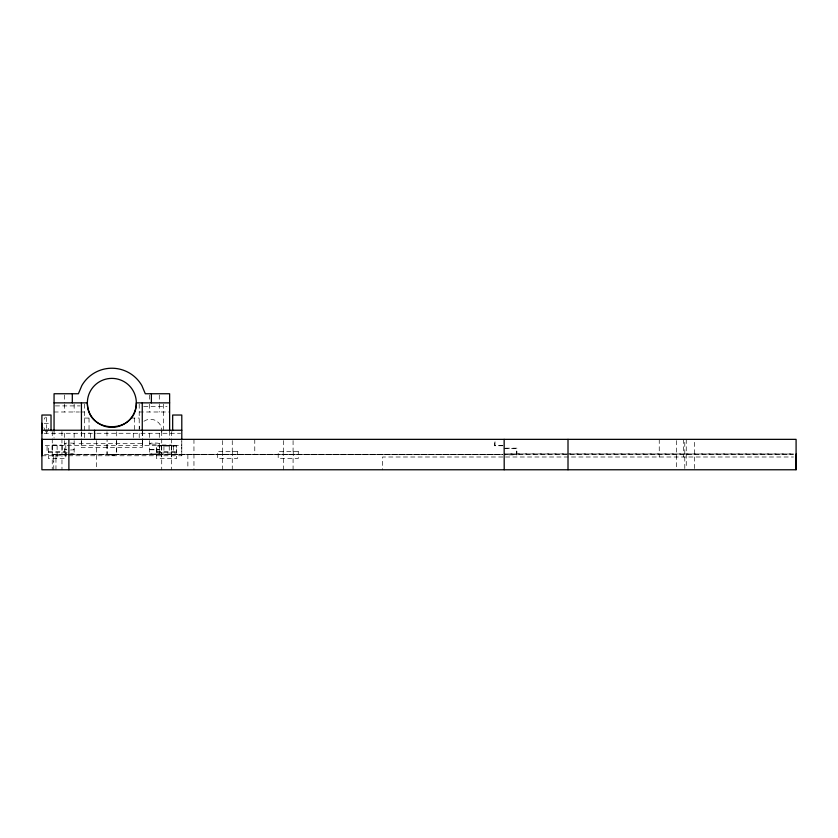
<?xml version="1.0" encoding="UTF-8"?>
<svg xmlns="http://www.w3.org/2000/svg" width="838" height="838" viewBox="0 0 838 838"><rect width="100%" height="100%" fill="white"/><g stroke="black" fill="none" stroke-linecap="round" stroke-linejoin="round"><path stroke-width="0.63" stroke-dasharray="4.19 3.14" d="M53.747 469.762L53.747 454.374L66.778 454.374M55.957 469.772L55.957 454.311L107.149 454.311L111.842 455.181L116.545 454.311L502.842 454.311L116.524 454.374A4.766 0.618 0 0 1 114.911 454.835L109.17 454.877M81.433 445.449L81.433 440.579M142.397 443.113L142.397 445.46L44.456 445.439M181.773 455.767L181.794 440.62L181.773 455.767L68.046 455.767M684.782 468.505L684.782 439.363M694.513 468.505L694.513 439.363M142.408 440.61L142.397 445.46L181.773 445.439M139.213 428.773L139.726 426.532M116.545 440.61L116.545 454.416L109.736 455.003A4.745 3.813 72.3 0 0 108.741 454.845L106.981 454.374L106.981 440.61M43.932 427.736L46.467 433.277L49.002 427.736M44.184 419.168L45.325 417.094M116.712 440.61L116.712 454.374L114.282 454.971A4.777 1.006 0 0 1 109.411 454.95L107.149 454.437L107.149 440.61M64.411 440.662L64.411 453.997L66.841 453.798M74.142 440.662L74.142 453.997L70.528 454.227M149.552 440.662L149.552 453.997L159.283 453.997L159.283 440.662M159.283 453.997L149.552 453.997M66.841 443.113L65.835 443.208A4.881 0.587 0 0 0 66.841 444.14M66.841 449.577L64.411 449.776L66.841 449.985M70.528 450.006L74.142 449.776L70.528 449.556M44.184 423.295L48.74 423.295M55.371 405.906L80.134 405.906M143.707 406.598L167.034 406.598M54.061 411.992L79.411 411.992M80.678 411.992L84.481 411.992M139.213 411.992L169.622 411.992M84.481 418.068L91.625 418.068M130.77 418.068L139.213 418.068M44.184 433.277L95.605 433.277M96.894 433.277L180.579 433.277M79.055 443.721L142.408 443.679M502.842 445.439L495.017 445.439L495.017 440.579M502.936 445.743L494.41 445.743L494.42 440.631M505.419 448.173L516.92 448.173L516.92 454.866L505.419 454.866M504.141 448.477L516.313 448.477L516.313 454.563M48.415 451.525L65.793 451.525M156.549 451.525L176.619 451.525M67.145 452.436L47.075 452.436L47.075 445.439M156.549 452.436L176.619 452.436M793.471 453.955L504.141 453.945L793.471 454.028M68.088 454.374L107.149 454.426A4.766 0.618 0 0 0 109.066 454.877L109.38 454.908M44.498 454.563L69.271 454.563M70.497 454.563L502.842 454.563M504.151 454.563L793.471 454.563M41.9 455.767L66.736 455.767M502.842 456.993L382.505 457.003L382.505 469.772M505.513 456.993L793.471 456.993M70.528 453.777L74.142 453.997M66.841 454.206L64.411 453.997M70.528 443.051L71.701 443.113A4.913 0.597 0 0 1 72.707 444.046L71.701 444.14A4.881 0.587 0 0 1 70.539 444.192M686.249 439.353L686.249 468.505M683.567 439.353L683.567 456.993M676.517 440.62L676.517 468.505M659.244 439.353L659.244 456.993M293.248 451.525L293.248 458.512M293.08 440.579L293.08 451.525M293.08 458.512L293.08 469.772M283.37 440.579L283.37 451.525M283.37 458.512L283.37 469.772M283.213 451.525L283.213 458.512M254.773 439.353L254.773 454.563M232.419 451.525L232.419 458.512M232.262 440.579L232.262 451.525M232.262 458.512L232.262 469.772M222.552 440.579L222.552 451.525M222.552 458.512L222.552 469.772M222.384 451.525L222.384 458.512M193.955 439.353L193.955 469.772M187.869 454.563L187.869 468.505M173.634 446.046L173.634 453.044M171.601 445.439L171.601 458.512M171.455 431.539L171.444 451.525M171.455 452.436L171.444 469.772M169.622 431.245L169.622 439.353M169.245 446.046L169.245 453.044M163.934 446.046L163.934 453.044M163.546 404.136L163.546 430.742M161.724 431.539L161.724 451.525M161.724 452.436L161.724 469.772M161.566 445.439L161.566 458.512M159.534 446.046L159.534 453.044M159.283 395.044L159.283 402.869M159.283 404.167L159.283 411.992M159.283 433.277L159.283 439.353M149.552 395.044L149.552 401.559M149.552 404.167L149.552 411.992M149.552 433.277L149.552 439.353M142.408 431.245L142.408 447.408L81.286 447.408L81.286 431.245M142.261 431.539L142.261 438.054M139.213 404.136L139.213 438.054M134.656 418.068L134.656 430.742M133.284 433.277L133.284 438.138M116.712 431.769L116.712 438.096M106.981 431.769L106.981 438.096M96.642 440.62L96.642 468.505M90.41 433.277L90.41 438.138M89.038 418.068L89.038 433.277M84.481 404.136L84.481 439.353M81.433 431.539L81.433 439.353M74.142 404.167L74.142 411.992M74.142 433.277L74.142 439.353M65.793 445.439L65.793 458.512L48.415 458.512L48.415 445.439M64.411 395.044L64.411 402.869M64.411 404.167L64.411 411.992M64.411 433.277L64.411 439.353M62.127 445.439L62.127 452.436M61.928 431.539L61.97 451.525M61.97 452.436L61.97 469.772M57.11 445.439L57.11 458.512M55.957 454.311L55.957 460.952M54.061 430.24L54.061 438.138M53.747 454.374L53.747 462.063M52.281 431.539L52.239 451.525M52.239 452.436L52.239 469.772M52.092 445.439L52.092 452.436M46.467 417.387L46.467 428.281M46.467 429.527L46.467 433.277M143.947 421.252A11.481 11.481 0 0 1 161.598 433.277M161.807 445.156L171.444 445.177L161.807 445.156M149.719 449.723L159.283 449.776L149.719 449.723M52.595 445.114L61.939 445.229L52.595 445.114M176.619 445.439L156.549 445.439L156.549 458.512L176.619 458.512L176.619 445.439M176.294 446.046L156.874 446.046L156.874 453.044L176.294 453.044L176.294 446.046M237.447 451.525L217.367 451.525L217.367 458.512L237.447 458.512L237.447 451.525M298.265 451.525L278.195 451.525L278.195 458.512L298.265 458.512L298.265 451.525M151.982 444.119A4.881 0.597 0 0 0 159.304 443.595A4.881 0.597 0 0 0 151.982 443.082A4.881 0.597 0 0 0 151.982 444.119"/><path stroke-width="1.26" d="M41.9 455.767L41.9 439.353L796.09 439.353L796.09 469.772L41.9 469.772L41.9 415.03L51.024 415.03L51.024 430.784M41.9 433.277L41.9 423.295M796.09 454.028L796.1 469.689M54.061 402.869L87.362 402.869C87.037 434.65 136.646 434.65 136.332 402.869A24.48 24.48 0 0 0 99.607 381.667A24.48 24.48 0 0 0 99.607 424.07A24.48 24.48 0 0 0 136.332 402.869L169.622 402.869M41.9 430.24L181.794 430.24M504.204 469.772L504.151 439.353M568.007 439.353L568.007 469.772M181.794 439.353L181.794 415.03L172.67 415.03L172.67 430.669M169.622 430.774L169.622 393.745L145.299 393.745L141.842 385.543A34.641 34.641 0 0 0 81.852 385.543L78.395 393.745L54.061 393.745L54.061 430.774M151.385 393.745L151.385 402.869M142.261 402.869L142.261 430.24M94.568 430.24L94.568 439.353M81.433 402.869L81.433 430.24M72.309 393.745L72.309 402.869M68.884 439.353L68.884 469.772"/></g></svg>
